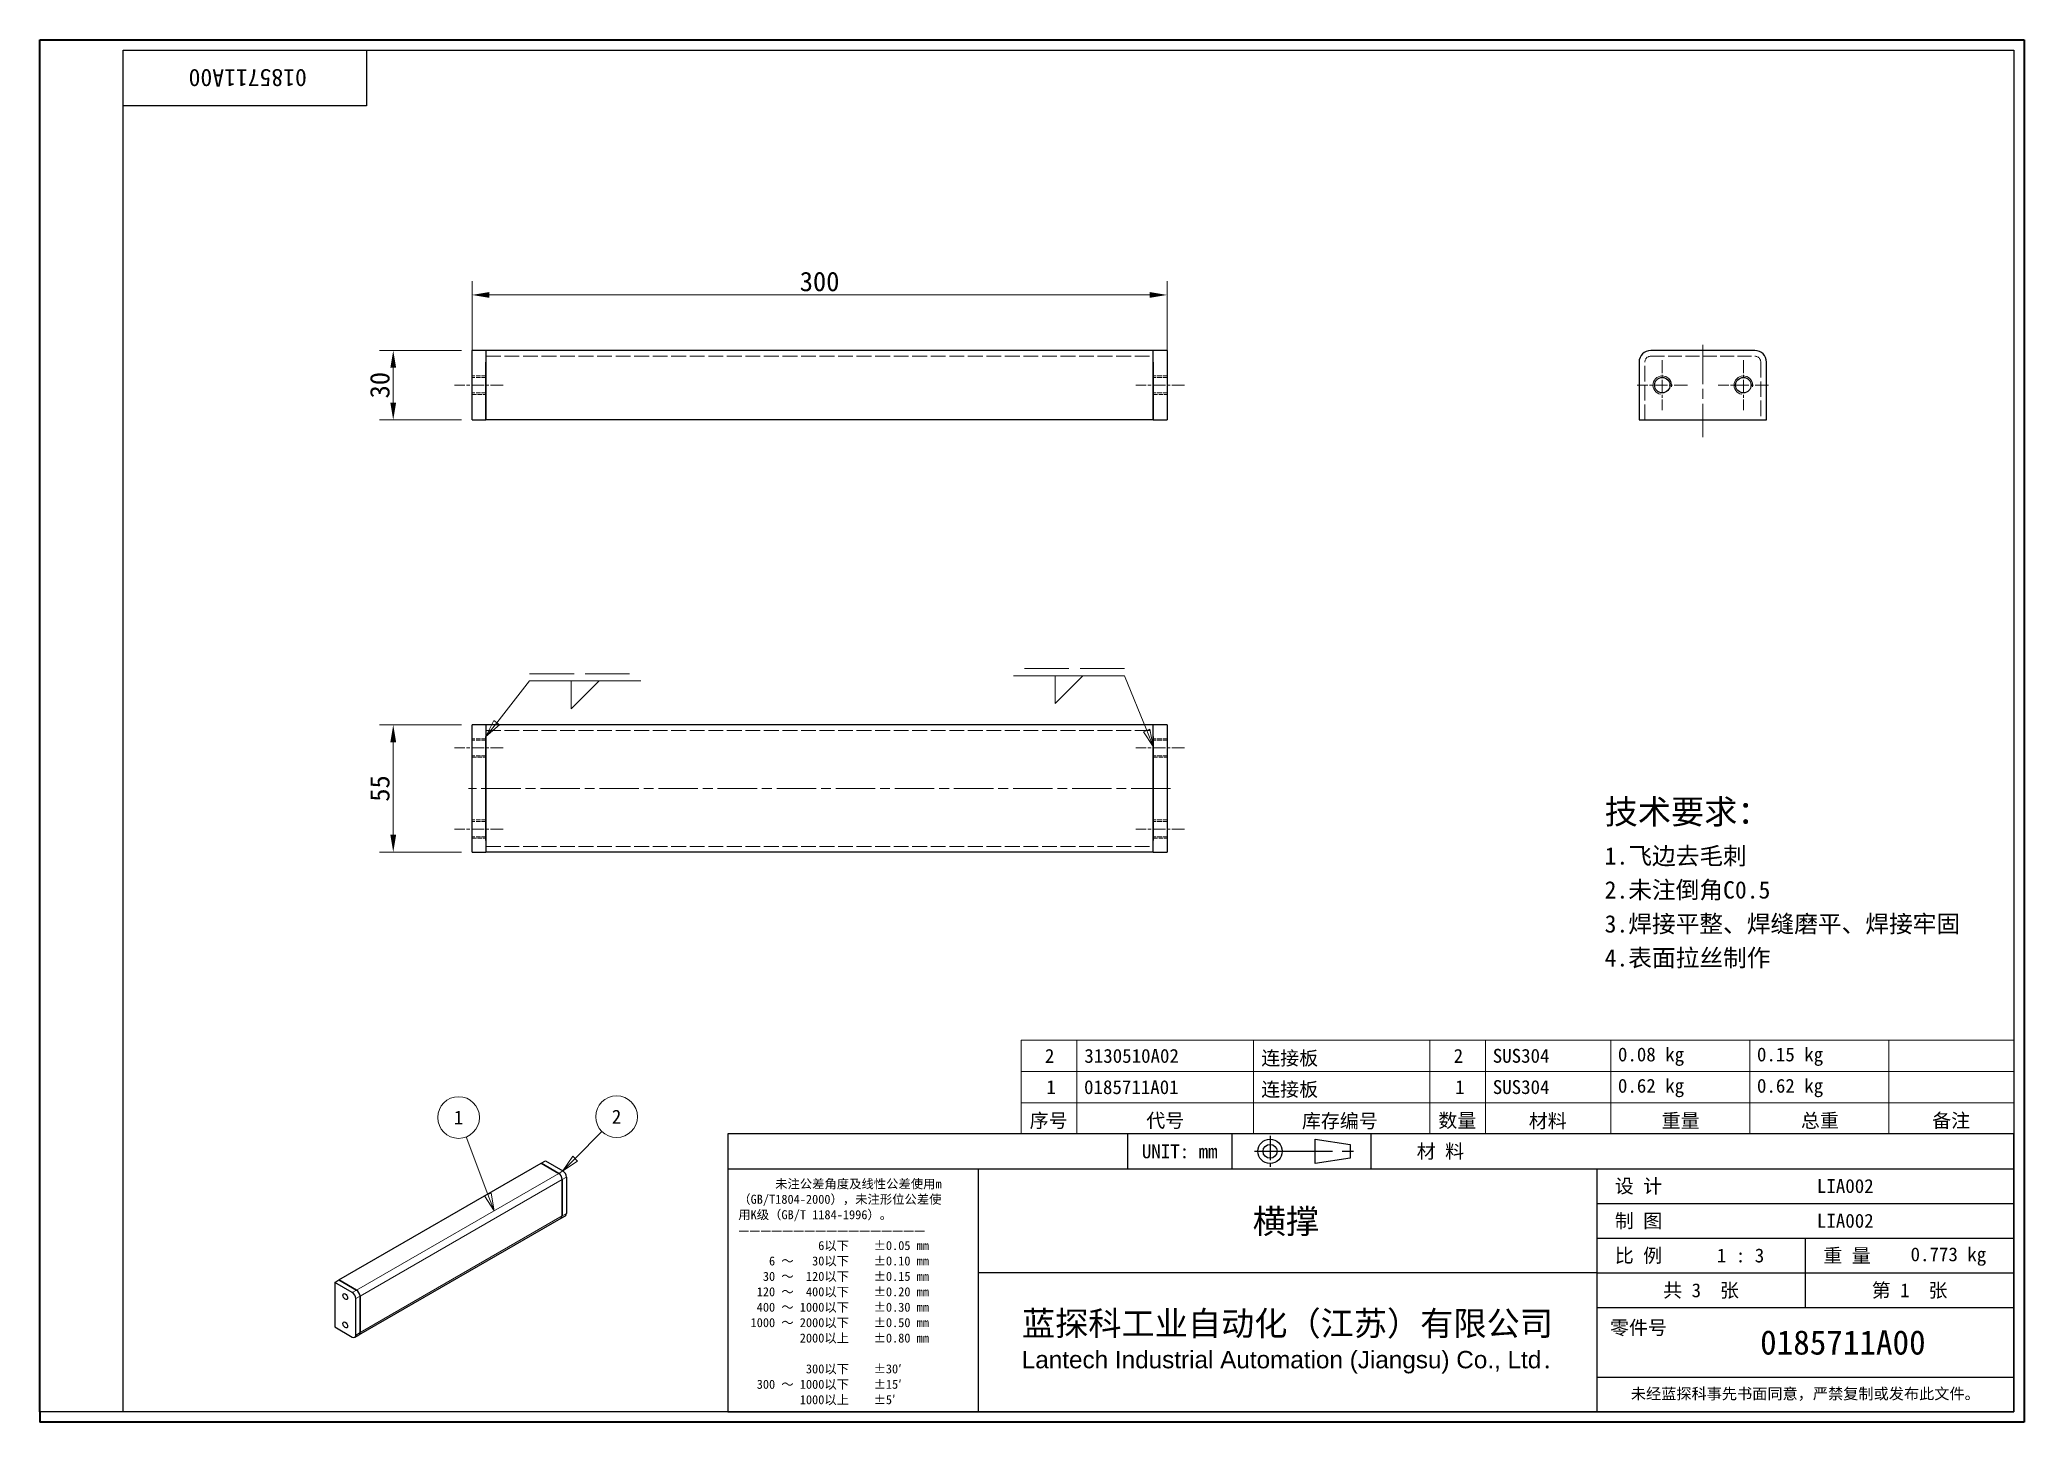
# Model space of a CAD drawing. Header units: millimetres. Extents: x 18 to 875, y 16 to 614.
import ezdxf
from ezdxf.enums import TextEntityAlignment as Align

# ---------------------------------------------------------------- set-up
doc = ezdxf.new("R2010")
doc.units = ezdxf.units.MM
doc.header["$LTSCALE"] = 3
doc.linetypes.add('CHAIN', pattern=[0.3543, 0.2362, -0.0295, 0.0591, -0.0295])
doc.linetypes.add('DASHED', pattern=[0.2067, 0.1654, -0.0413])
for name, color, linetype, lineweight in [('1', 7, 'Continuous', 18), ('可见 (ISO)', 7, 'Continuous', 25), ('可见窄的 (ISO)', 7, 'Continuous', 18), ('图框 (ISO)', 7, 'Continuous', 35), ('标题 (ISO)', 7, 'Continuous', 25)]:
    doc.layers.add(name, color=color, linetype=linetype, lineweight=lineweight)
for name, color, linetype, lineweight, true_color in [('中心标记 (ISO)', 1, 'CHAIN', 18, 0xff0000), ('中心线 (ISO)', 1, 'CHAIN', 18, 0xff0000), ('尺寸 (ISO)', 7, 'Continuous', 18, 0x008000), ('符号 (ISO)', 7, 'Continuous', 18, 0x008000), ('隐藏 (ISO)', 5, 'DASHED', 18, 0x0000ff)]:
    doc.layers.add(name, color=color, linetype=linetype, lineweight=lineweight, true_color=true_color)
doc.styles.add('文本样式164', font='SimSun.ttf')
doc.styles.add('文本样式165', font='SimSun.ttf')
doc.styles.add('文本样式74', font='SimSun.ttf')
doc.styles.add('最新国标', font='simfang.ttf')
doc.styles.add('注释文本 (ISO)', font='simfang.ttf')
doc.dimstyles.new('默认 (GB)', dxfattribs={"dimscale": 3, "dimtxt": 2.8, "dimasz": 2.5, "dimexe": 2, "dimexo": 1.5, "dimgap": 0.5, "dimtad": 1, "dimtoh": 1, "dimdsep": 46, "dimtxsty": '最新国标', "dimcen": 0.09, "dimdle": 10, "dimclrd": 256, "dimclre": 256, "dimclrt": 256, "dimazin": 2, "dimtfac": 0.535714, "dimtdec": 3, "dimtmove": 0, "dimatfit": 3, "dimfxl": 0, "dimtolj": 1, "dimlwd": -1, "dimlwe": -1, "dimarcsym": 0})

# ---------------------------------------------------------------- blocks, each defined once
blk = doc.blocks.new('图框 最新国标')
at = {"layer": '图框 (ISO)'}
for p, q in [((6, 7), (6, 204.5)), ((6, 204.5), (291.5, 204.5)), ((291.5, 204.5), (291.5, 5.5)), ((6, 7), (6, 5.5)), ((6, 7), (6, 5.5)), ((291.5, 5.5), (6, 5.5))]:
    blk.add_line(p, q, dxfattribs=at)
at = {"layer": '图框 (ISO)', "color": 7, "linetype": 'Continuous', "lineweight": 25}
for p, q in [((18, 203), (290, 203)), ((18, 7), (18, 203)), ((18, 203), (290, 203)), ((53, 203), (53, 195)), ((290, 203), (290, 7)), ((290, 203), (290, 7)), ((53, 195), (18, 195)), ((290, 7), (6, 7)), ((290, 7), (18, 7))]:
    blk.add_line(p, q, dxfattribs=at)
at = {"layer": '图框 (ISO)', "style": '文本样式74'}
blk.add_attdef('零件代号_001', (44.43, 200.25), '', height=2.5, rotation=180, dxfattribs=at)
blk = doc.blocks.new('标题栏 最新国标')
at = {"layer": '标题 (ISO)'}
for p, q in [((381.98, -183.84), (196.98, -183.84)), ((196.98, -183.84), (196.98, -223.84)), ((254.48, -183.84), (254.48, -188.84)), ((269.48, -183.84), (269.48, -188.84)), ((281.48, -188.09), (281.48, -184.59)), ((281.48, -184.59), (286.48, -185.34)), ((286.48, -185.34), (286.48, -187.34)), ((289.48, -183.84), (289.48, -188.84)), ((381.98, -223.84), (381.98, -183.84)), ((383.48, -183.84), (383.48, -225.34)), ((286.48, -187.34), (281.48, -188.09)), ((196.98, -188.84), (381.98, -188.84)), ((232.98, -188.84), (232.98, -223.84)), ((321.98, -188.84), (321.98, -223.84)), ((321.98, -193.84), (381.98, -193.84)), ((321.98, -198.84), (381.98, -198.84)), ((351.98, -198.84), (351.98, -208.84)), ((321.98, -203.84), (232.98, -203.84)), ((321.98, -203.84), (381.98, -203.84)), ((321.98, -208.84), (381.98, -208.84)), ((321.98, -218.84), (381.98, -218.84)), ((196.98, -223.84), (381.98, -223.84)), ((383.48, -225.34), (196.98, -225.34))]:
    blk.add_line(p, q, dxfattribs=at)
at = {"layer": '标题 (ISO)', "linetype": 'CHAIN', "ltscale": 5.000333}
blk.add_line((274.98, -184.09), (274.98, -188.59), dxfattribs=at)
at = {"layer": '标题 (ISO)', "linetype": 'CHAIN', "ltscale": 15.834605}
blk.add_line((272.73, -186.34), (286.98, -186.34), dxfattribs=at)
at = {"layer": '标题 (ISO)'}
for radius in [1.75, 1]:
    blk.add_circle((274.98, -186.34), radius, dxfattribs=at)
at = {"layer": '1', "style": '文本样式164'}
for s, p in [('UNIT: mm', (261.98, -186.34)), ('材 料', (299.48, -186.34)), ('设 计', (327.98, -191.34)), ('制 图', (327.98, -196.34)), ('比 例', (327.98, -201.34)), ('重 量', (357.98, -201.34)), ('共 3  张', (336.98, -206.34)), ('第 1  张', (366.98, -206.34))]:
    blk.add_text(s, height=2, dxfattribs=at).set_placement(p, align=Align.MIDDLE_CENTER)
at = {"layer": '标题 (ISO)', "style": '注释文本 (ISO)'}
for s, insert, char_height, attachment_point, line_spacing_factor in [('\\fSimSun|b0|i0;{\\H1.3000;      未注公差角度及线性公差使用m\\P}\\fSimSun|b0|i0;{\\H1.3000;（GB/T1804-2000），未注形位公差使\\P}\\fSimSun|b0|i0;{\\H1.3000;用K级（GB/T 1184-1996）。\\P}\\fSimSun|b0|i0;{\\H1.3000;—————————————————\\P}\\fSimSun|b0|i0;{\\H1.3000;             6以下    ±0.05 mm\\P}\\fSimSun|b0|i0;{\\H1.3000;     6 ～   30以下    ±0.10 mm\\P}\\fSimSun|b0|i0;{\\H1.3000;    30 ～  120以下    ±0.15 mm\\P}\\fSimSun|b0|i0;{\\H1.3000;   120 ～  400以下    ±0.20 mm\\P}\\fSimSun|b0|i0;{\\H1.3000;   400 ～ 1000以下    ±0.30 mm\\P}\\fSimSun|b0|i0;{\\H1.3000;  1000 ～ 2000以下    ±0.50 mm\\P}\\fSimSun|b0|i0;{\\H1.3000;          2000以上    ±0.80 mm\\P}\\fSimSun|b0|i0;{\\H1.3000;\\P}\\fSimSun|b0|i0;{\\H1.3000;           300以下    ±30′\\P}\\fSimSun|b0|i0;{\\H1.3000;   300 ～ 1000以下    ±15′\\P}\\fSimSun|b0|i0;{\\H1.3000;          1000以上    ±5′}', (198.48, -206.63), 1.3, 4, 1.023913), ('{\\fMicrosoft YaHei|b0|i0|c134|p34;\\H1.75x;蓝探科工业自动化（江苏）有限公司\\P\\fArial|b0|i0|c0|p34;\\H0.71429x;Lantech Industrial Automation (Jiangsu) Co., Ltd\\fFangSong|b0|i0|c134|p49;.\\H1.15195x; }', (277.48, -213.84), 2, 5, 0.978695)]:
    blk.add_mtext(s, dxfattribs=dict(at, insert=insert, char_height=char_height, attachment_point=attachment_point, line_spacing_factor=line_spacing_factor))
at = {"layer": '标题 (ISO)', "attachment_point": 5, "style": '注释文本 (ISO)'}
for s, insert, char_height in [('\\fFangSong|b0|i0;零件号', (327.98, -211.84), 2), ('\\fSimSun|b0|i0;{\\H1.6000;未经蓝探科事先书面同意，严禁复制或发布此文件。}', (351.98, -221.34), 1.6)]:
    blk.add_mtext(s, dxfattribs=dict(at, insert=insert, char_height=char_height))
at = {"layer": '标题 (ISO)', "style": '注释文本 (ISO)'}
blk.add_attdef('材料', text='', height=2, dxfattribs=at).set_placement((324.48, -186.34), align=Align.MIDDLE_CENTER)
at = {"layer": '标题 (ISO)'}
for tag, p, height, style in [('设计人_001', (353.65, -192.33), 2, '注释文本 (ISO)'), ('库存编号_001', (272.49, -198.15), 3.5, '文本样式165'), ('设计人_001', (353.65, -197.33), 2, '注释文本 (ISO)'), ('视图比例_001', (339.26, -202.33), 2, '注释文本 (ISO)'), ('质量\\P3;_001', (367.12, -202.16), 2, '注释文本 (ISO)'), ('零件代号_001', (345.48, -215.59), 3.5, '文本样式165')]:
    blk.add_attdef(tag, p, '', height=height, dxfattribs=dict(at, style=style))
blk = doc.blocks.new('*D5')
at = {"layer": 'Defpoints', "color": 0, "transparency": 16777216}
for p in [(504.58, 503.28), (204.58, 474.31), (504.58, 474.31)]:
    blk.add_point(p, dxfattribs=at)
at = {"layer": '尺寸 (ISO)', "color": 116, "true_color": 0x00803f, "transparency": 16777216}
for p, q in [((204.58, 478.81), (204.58, 509.28)), ((504.58, 478.81), (504.58, 509.28)), ((212.08, 503.28), (497.08, 503.28))]:
    blk.add_line(p, q, dxfattribs=at)
for points in [[(212.08, 504.53), (212.08, 502.03), (204.58, 503.28)], [(497.08, 504.53), (497.08, 502.03), (504.58, 503.28)]]:
    blk.add_solid(points, dxfattribs=at)
at = {"layer": '尺寸 (ISO)', "transparency": 16777216, "insert": (354.58, 509.03), "char_height": 8.4, "attachment_point": 5, "style": '最新国标'}
blk.add_mtext('\\A1;300', dxfattribs=at)
blk = doc.blocks.new('*D6')
at = {"layer": 'Defpoints', "color": 0, "transparency": 16777216}
for p in [(204.58, 479.31), (170.58, 449.31), (204.58, 449.31)]:
    blk.add_point(p, dxfattribs=at)
at = {"layer": '尺寸 (ISO)', "color": 116, "true_color": 0x00803f, "transparency": 16777216}
for p, q in [((200.08, 479.31), (164.58, 479.31)), ((170.58, 471.81), (170.58, 456.81)), ((200.08, 449.31), (164.58, 449.31))]:
    blk.add_line(p, q, dxfattribs=at)
for points in [[(169.33, 471.81), (171.83, 471.81), (170.58, 479.31)], [(169.33, 456.81), (171.83, 456.81), (170.58, 449.31)]]:
    blk.add_solid(points, dxfattribs=at)
at = {"layer": '尺寸 (ISO)', "transparency": 16777216, "insert": (164.83, 464.31), "char_height": 8.4, "attachment_point": 5, "rotation": 90, "style": '最新国标'}
blk.add_mtext('\\A1;30', dxfattribs=at)
blk = doc.blocks.new('*D7')
at = {"layer": 'Defpoints', "color": 0, "transparency": 16777216}
for p in [(204.58, 317.67), (170.58, 262.67), (204.58, 262.67)]:
    blk.add_point(p, dxfattribs=at)
at = {"layer": '尺寸 (ISO)', "color": 116, "true_color": 0x00803f, "transparency": 16777216}
for p, q in [((200.08, 317.67), (164.58, 317.67)), ((170.58, 310.17), (170.58, 270.17)), ((200.08, 262.67), (164.58, 262.67))]:
    blk.add_line(p, q, dxfattribs=at)
for points in [[(169.33, 310.17), (171.83, 310.17), (170.58, 317.67)], [(169.33, 270.17), (171.83, 270.17), (170.58, 262.67)]]:
    blk.add_solid(points, dxfattribs=at)
at = {"layer": '尺寸 (ISO)', "transparency": 16777216, "insert": (164.83, 290.17), "char_height": 8.4, "attachment_point": 5, "rotation": 90, "style": '最新国标'}
blk.add_mtext('\\A1;55', dxfattribs=at)
blk = doc.blocks.new('焊接符号标识符1')
at = {"layer": '符号 (ISO)', "linetype": 'DASHED', "ltscale": 12.901145}
blk.add_line((162.07, 114), (146.07, 114), dxfattribs=at)
at = {"layer": '符号 (ISO)'}
for p, q in [((162.07, 112.95), (146.07, 112.95)), ((152.07, 112.95), (156.07, 112.95)), ((156.07, 112.95), (152.07, 108.95)), ((152.07, 108.95), (152.07, 112.95)), ((165.26, 105.07), (162.07, 112.95)), ((165.72, 105.25), (164.79, 104.88)), ((164.79, 104.88), (166.19, 102.75)), ((165.26, 105.07), (166.19, 102.75)), ((166.19, 102.75), (165.72, 105.25))]:
    blk.add_line(p, q, dxfattribs=at)
at = {"layer": '符号 (ISO)', "flags": 128}
blk.add_lwpolyline([(164.79, 104.88), (166.19, 102.75), (165.72, 105.25), (164.79, 104.88)], dxfattribs=at)
at = {"layer": '符号 (ISO)'}
blk.add_solid([(164.79, 104.88), (166.19, 102.75), (165.72, 105.25), (164.79, 104.88)], dxfattribs=at)
blk = doc.blocks.new('焊接符号标识符2')
at = {"layer": '符号 (ISO)'}
for p, q in [((71.74, 106.19), (76.47, 112.2)), ((76.47, 112.2), (92.47, 112.2)), ((82.47, 112.2), (86.47, 112.2)), ((86.47, 112.2), (82.47, 108.2)), ((82.47, 108.2), (82.47, 112.2)), ((71.35, 106.5), (70.19, 104.22)), ((71.74, 106.19), (70.19, 104.22)), ((70.19, 104.22), (72.13, 105.88)), ((72.13, 105.88), (71.35, 106.5))]:
    blk.add_line(p, q, dxfattribs=at)
at = {"layer": '符号 (ISO)', "linetype": 'DASHED', "ltscale": 12.901145}
blk.add_line((76.47, 113.25), (92.47, 113.25), dxfattribs=at)
at = {"layer": '符号 (ISO)', "flags": 128}
blk.add_lwpolyline([(71.35, 106.5), (70.19, 104.22), (72.13, 105.88), (71.35, 106.5)], dxfattribs=at)
at = {"layer": '符号 (ISO)'}
blk.add_solid([(71.35, 106.5), (70.19, 104.22), (72.13, 105.88), (71.35, 106.5)], dxfattribs=at)
blk = doc.blocks.new('引出序号1')
at = {"layer": '符号 (ISO)'}
for p, q in [((70.47, 38.29), (67.33, 46.57)), ((70.94, 38.47), (70, 38.12)), ((70, 38.12), (71.36, 35.96)), ((70.47, 38.29), (71.36, 35.96)), ((71.36, 35.96), (70.94, 38.47))]:
    blk.add_line(p, q, dxfattribs=at)
at = {"layer": '符号 (ISO)', "flags": 128}
blk.add_lwpolyline([(70, 38.12), (71.36, 35.96), (70.94, 38.47), (70, 38.12)], dxfattribs=at)
at = {"layer": '符号 (ISO)'}
blk.add_circle((66.26, 49.37), 3, dxfattribs=at)
blk.add_solid([(70, 38.12), (71.36, 35.96), (70.94, 38.47), (70, 38.12)], dxfattribs=at)
at = {"layer": '符号 (ISO)', "insert": (66.26, 49.37), "char_height": 2, "attachment_point": 5, "style": '注释文本 (ISO)'}
blk.add_mtext('1', dxfattribs=at)
blk = doc.blocks.new('引出序号2')
at = {"layer": '符号 (ISO)'}
for p, q in [((83.03, 43.46), (86.89, 47.36)), ((82.68, 43.81), (81.27, 41.68)), ((83.03, 43.46), (81.27, 41.68)), ((81.27, 41.68), (83.39, 43.11)), ((83.39, 43.11), (82.68, 43.81))]:
    blk.add_line(p, q, dxfattribs=at)
at = {"layer": '符号 (ISO)', "flags": 128}
blk.add_lwpolyline([(82.68, 43.81), (81.27, 41.68), (83.39, 43.11), (82.68, 43.81)], dxfattribs=at)
at = {"layer": '符号 (ISO)'}
blk.add_circle((88.99, 49.49), 3, dxfattribs=at)
blk.add_solid([(82.68, 43.81), (81.27, 41.68), (83.39, 43.11), (82.68, 43.81)], dxfattribs=at)
at = {"layer": '符号 (ISO)', "insert": (88.99, 49.49), "char_height": 2, "attachment_point": 5, "style": '注释文本 (ISO)'}
blk.add_mtext('2', dxfattribs=at)
blk = doc.blocks.new('明细栏')
at = {"layer": '符号 (ISO)'}
for p, q in [((290, 60.51), (147.2, 60.51)), ((147.2, 60.51), (147.2, 51.5)), ((155.2, 60.51), (155.2, 51.5)), ((180.6, 60.51), (180.6, 51.5)), ((206, 60.51), (206, 51.5)), ((214, 60.51), (214, 51.5)), ((232, 60.51), (232, 51.5)), ((252, 60.51), (252, 51.5)), ((272, 60.51), (272, 51.5)), ((290, 60.51), (290, 51.5)), ((290, 56), (147.2, 56)), ((290, 51.5), (147.2, 51.5)), ((147.2, 47), (147.2, 51.5)), ((155.2, 47), (155.2, 51.5)), ((180.6, 47), (180.6, 51.5)), ((206, 47), (206, 51.5)), ((214, 47), (214, 51.5)), ((232, 47), (232, 51.5)), ((252, 47), (252, 51.5)), ((272, 47), (272, 51.5)), ((290, 47), (290, 51.5)), ((290, 47), (147.2, 47))]:
    blk.add_line(p, q, dxfattribs=at)
at = {"layer": '符号 (ISO)', "char_height": 2, "attachment_point": 7, "style": '注释文本 (ISO)'}
for s, insert in [('2', (150.61, 57.24)), ('3130510A02', (156.28, 57.21)), ('连接板', (181.73, 56.69)), ('2', (209.41, 57.24)), ('SUS304', (215.03, 57.22)), ('0.08 kg', (233.04, 56.79)), ('0.15 kg', (253.04, 56.79)), ('1', (150.81, 52.74)), ('0185711A01', (156.24, 52.71)), ('连接板', (181.73, 52.19)), ('1', (209.61, 52.74)), ('SUS304', (215.03, 52.72)), ('0.62 kg', (233.04, 52.28)), ('0.62 kg', (253.04, 52.28)), ('序号', (148.42, 47.7)), ('代号', (165.19, 47.72)), ('库存编号', (187.58, 47.65)), ('数量', (207.21, 47.71)), ('材料', (220.21, 47.67)), ('重量', (239.33, 47.77)), ('总重', (259.36, 47.74)), ('备注', (278.25, 47.72))]:
    blk.add_mtext(s, dxfattribs=dict(at, insert=insert))

msp = doc.modelspace()

# ---------------------------------------------------------------- linework, layer by layer
at = {"layer": '中心标记 (ISO)', "ltscale": 8.018003}
for p, q in [((718.254, 475.131), (718.254, 453.484)), ((753.254, 475.131), (753.254, 453.484)), ((729.078, 464.307), (707.431, 464.307)), ((764.078, 464.307), (742.431, 464.307))]:
    msp.add_line(p, q, dxfattribs=at)
at = {"layer": '中心线 (ISO)', "ltscale": 23.990969}
for p, q in [((735.754, 481.807), (735.754, 441.807)), ((506.081, 290.171), (203.081, 290.171))]:
    msp.add_line(p, q, dxfattribs=at)
at = {"layer": '中心线 (ISO)', "ltscale": 7.778352}
for p, q in [((218.081, 464.307), (197.081, 464.307)), ((512.081, 464.307), (491.081, 464.307)), ((218.081, 307.671), (197.081, 307.671)), ((512.081, 307.671), (491.081, 307.671)), ((218.081, 272.671), (197.081, 272.671)), ((512.081, 272.671), (491.081, 272.671))]:
    msp.add_line(p, q, dxfattribs=at)
at = {"layer": '可见 (ISO)'}
for p, q in [((210.581, 479.307), (204.581, 479.307)), ((204.581, 474.307), (204.581, 479.307)), ((204.581, 449.307), (204.581, 474.307)), ((210.581, 479.307), (210.581, 474.307)), ((498.581, 479.307), (210.581, 479.307)), ((210.581, 479.307), (210.581, 474.307)), ((210.581, 449.307), (210.581, 474.307)), ((210.581, 474.307), (210.581, 449.307)), ((498.581, 474.307), (498.581, 479.307)), ((504.581, 479.307), (498.581, 479.307)), ((498.581, 474.307), (498.581, 479.307)), ((498.581, 474.307), (498.581, 449.307)), ((498.581, 449.307), (498.581, 474.307)), ((504.581, 479.307), (504.581, 474.307)), ((504.581, 474.307), (504.581, 449.307)), ((708.254, 474.307), (708.254, 449.307)), ((758.254, 479.307), (713.254, 479.307)), ((763.254, 449.307), (763.254, 474.307)), ((204.581, 449.307), (210.581, 449.307)), ((498.581, 449.307), (210.581, 449.307)), ((498.581, 449.307), (504.581, 449.307)), ((708.254, 449.307), (763.254, 449.307)), ((210.581, 317.671), (204.581, 317.671)), ((204.581, 312.671), (204.581, 317.671)), ((210.581, 317.671), (210.581, 312.671)), ((498.581, 317.671), (210.581, 317.671)), ((210.581, 317.671), (210.581, 312.671)), ((498.581, 312.671), (498.581, 317.671)), ((504.581, 317.671), (498.581, 317.671)), ((498.581, 312.671), (498.581, 317.671)), ((504.581, 317.671), (504.581, 312.671)), ((204.581, 267.671), (204.581, 312.671)), ((210.581, 267.671), (210.581, 312.671)), ((210.581, 312.671), (210.581, 267.671)), ((498.581, 312.671), (498.581, 267.671)), ((498.581, 267.671), (498.581, 312.671)), ((504.581, 312.671), (504.581, 267.671)), ((204.581, 262.671), (204.581, 267.671)), ((210.581, 267.671), (210.581, 262.671)), ((210.581, 267.671), (210.581, 262.671)), ((498.581, 262.671), (498.581, 267.671)), ((498.581, 262.671), (498.581, 267.671)), ((504.581, 267.671), (504.581, 262.671)), ((204.581, 262.671), (210.581, 262.671)), ((498.581, 262.671), (210.581, 262.671)), ((498.581, 262.671), (504.581, 262.671)), ((234.426, 128.37), (236.244, 129.42)), ((236.244, 129.42), (243.82, 125.046)), ((147.149, 77.981), (234.426, 128.37)), ((242.002, 123.996), (234.426, 128.37)), ((234.426, 128.37), (242.002, 123.996)), ((243.517, 105.625), (243.517, 121.371)), ((243.517, 121.371), (243.517, 105.625)), ((245.335, 122.421), (245.335, 106.675)), ((155.796, 54.254), (243.073, 104.644)), ((243.073, 104.644), (244.892, 105.694)), ((145.33, 76.931), (147.149, 77.981)), ((154.725, 73.606), (147.149, 77.981)), ((147.149, 77.981), (154.725, 73.606)), ((152.906, 72.557), (145.33, 76.931)), ((145.33, 76.931), (145.33, 57.685)), ((154.422, 54.185), (154.422, 69.932)), ((156.24, 55.235), (156.24, 70.982)), ((156.24, 70.982), (156.24, 55.235)), ((145.33, 57.685), (152.906, 53.311)), ((153.978, 53.205), (155.796, 54.254))]:
    msp.add_line(p, q, dxfattribs=at)
for centre in [(718.254, 464.307), (753.254, 464.307)]:
    msp.add_circle(centre, 3.324, dxfattribs=at)
for centre, start, end in [((713.254, 474.307), 90, 180), ((758.254, 474.307), 0, 90)]:
    msp.add_arc(centre, 5, start, end, dxfattribs=at)
for centre, major_axis, start_param, end_param in [((242.002, 122.246), (1.071, -1.856), 0.7853982, 2.3561945), ((242.002, 122.246), (1.071, -1.856), 0.7853982, 2.3561945), ((243.82, 123.296), (-1.071, 1.856), 3.9269908, 5.4977871), ((242.002, 106.5), (1.071, -1.856), 0, 0.7853982), ((242.002, 106.5), (1.071, -1.856), 0, 0.7853982), ((243.82, 107.549), (1.071, -1.856), 0, 0.7853982), ((152.906, 70.807), (1.071, -1.856), 0.7853982, 2.3561945), ((154.725, 71.857), (-1.071, 1.856), 3.9269908, 5.4977871), ((154.725, 71.857), (-1.071, 1.856), 3.9269908, 5.4977871), ((152.906, 55.06), (1.071, -1.856), 5.4977871, 7.0685835), ((154.725, 56.11), (1.071, -1.856), 0, 0.7853982), ((154.725, 56.11), (1.071, -1.856), 0, 0.7853982)]:
    msp.add_ellipse(centre, major_axis=major_axis, ratio=0.5773503, start_param=start_param, end_param=end_param, dxfattribs=at)
for centre in [(149.876, 70.807), (149.876, 58.56)]:
    msp.add_ellipse(centre, major_axis=(-0.712, 1.234), ratio=0.5773503, dxfattribs=at)
at = {"layer": '可见窄的 (ISO)'}
for p, q in [((242.002, 123.996), (154.725, 73.606)), ((243.517, 121.371), (156.24, 70.982)), ((243.82, 125.046), (242.002, 123.996)), ((243.517, 121.371), (245.335, 122.421)), ((243.517, 105.625), (156.24, 55.235)), ((245.335, 106.675), (243.517, 105.625)), ((154.725, 73.606), (152.906, 72.557)), ((154.422, 69.932), (156.24, 70.982)), ((156.24, 55.235), (154.422, 54.185))]:
    msp.add_line(p, q, dxfattribs=at)
for centre in [(718.254, 464.307), (753.254, 464.307)]:
    msp.add_arc(centre, 4, 350, 260, dxfattribs=at)
at = {"layer": '隐藏 (ISO)', "ltscale": 12.901145}
for p, q in [((210.581, 476.807), (498.581, 476.807)), ((210.581, 315.171), (498.581, 315.171)), ((210.581, 265.171), (498.581, 265.171))]:
    msp.add_line(p, q, dxfattribs=at)
at = {"layer": '隐藏 (ISO)', "ltscale": 13.438693}
for p, q in [((710.754, 449.307), (710.754, 474.307)), ((760.754, 474.307), (760.754, 449.307))]:
    msp.add_line(p, q, dxfattribs=at)
at = {"layer": '隐藏 (ISO)', "ltscale": 12.094824}
msp.add_line((713.254, 476.807), (758.254, 476.807), dxfattribs=at)
at = {"layer": '隐藏 (ISO)', "ltscale": 3.809293}
for p, q in [((210.581, 468.307), (204.581, 468.307)), ((210.581, 467.631), (204.581, 467.631)), ((504.581, 468.307), (498.581, 468.307)), ((504.581, 467.631), (498.581, 467.631)), ((210.581, 460.984), (204.581, 460.984)), ((204.581, 460.307), (210.581, 460.307)), ((504.581, 460.984), (498.581, 460.984)), ((498.581, 460.307), (504.581, 460.307)), ((210.581, 311.671), (204.581, 311.671)), ((210.581, 310.994), (204.581, 310.994)), ((504.581, 311.671), (498.581, 311.671)), ((504.581, 310.994), (498.581, 310.994)), ((210.581, 304.347), (204.581, 304.347)), ((204.581, 303.671), (210.581, 303.671)), ((504.581, 304.347), (498.581, 304.347)), ((498.581, 303.671), (504.581, 303.671)), ((210.581, 276.671), (204.581, 276.671)), ((210.581, 275.994), (204.581, 275.994)), ((504.581, 276.671), (498.581, 276.671)), ((504.581, 275.994), (498.581, 275.994)), ((210.581, 269.347), (204.581, 269.347)), ((204.581, 268.671), (210.581, 268.671)), ((504.581, 269.347), (498.581, 269.347)), ((498.581, 268.671), (504.581, 268.671))]:
    msp.add_line(p, q, dxfattribs=at)
at = {"layer": '隐藏 (ISO)', "ltscale": 2.493142}
for centre, start, end in [((713.254, 474.307), 90, 180), ((758.254, 474.307), 0, 90)]:
    msp.add_arc(centre, 2.5, start, end, dxfattribs=at)

# ---------------------------------------------------------------- block references
at = {"xscale": 3, "yscale": 3, "zscale": 3}
msp.add_blockref('图框 最新国标', (0, 0), dxfattribs=at).add_auto_attribs({'零件代号_001': '0185711A00'})
ref = msp.add_blockref('标题栏 最新国标', (-275.948, 692.533), dxfattribs=dict(xscale=3, yscale=3, zscale=3))
ref.add_attrib('零件代号_001', '0185711A00', (760.487, 45.75), dxfattribs={"layer": '标题 (ISO)', "height": 10.5, "style": '文本样式165'})
ref.add_attrib('库存编号_001', '横撑', (541.513, 98.074), dxfattribs={"layer": '标题 (ISO)', "height": 10.5, "style": '文本样式165'})
ref.add_attrib('质量\\P3;_001', '0.773 kg', (825.411, 86.049), dxfattribs={"layer": '标题 (ISO)', "height": 6, "style": '注释文本 (ISO)'})
ref.add_attrib('视图比例_001', '1 : 3', (741.84, 85.551), dxfattribs={"layer": '标题 (ISO)', "height": 6, "style": '注释文本 (ISO)'})
ref.add_attrib('设计人_001', 'LIA002', (785.006, 115.534), dxfattribs={"layer": '标题 (ISO)', "height": 6, "style": '注释文本 (ISO)'})
ref.add_attrib('设计人_001', 'LIA002', (785.006, 100.534), dxfattribs={"layer": '标题 (ISO)', "height": 6, "style": '注释文本 (ISO)'})
at = {"layer": '符号 (ISO)', "xscale": 3, "yscale": 3, "zscale": 3}
for name in ['焊接符号标识符2', '焊接符号标识符1', '明细栏', '引出序号1', '引出序号2']:
    msp.add_blockref(name, (0, 0), dxfattribs=at)

# ---------------------------------------------------------------- texts
at = {"layer": '符号 (ISO)', "insert": (693.376, 248.932), "char_height": 6, "width": 168.42105, "attachment_point": 4, "line_spacing_factor": 1.173404, "style": '注释文本 (ISO)'}
msp.add_mtext('{\\H1.75x;技术要求：\\H0.8x;\\P\\H0.89286x;1.飞边去毛刺\\P2.未注倒角C0.5\\P3.焊接平整、焊缝磨平、焊接牢固\\P4.表面拉丝制作}', dxfattribs=at)

# ---------------------------------------------------------------- dimensions: what is measured, and where the dimension line sits
at = {"layer": '尺寸 (ISO)', "color": 116, "true_color": 0x00803f}
dim = msp.add_linear_dim(base=(504.581, 503.281), p1=(204.581, 474.307), p2=(504.581, 474.307), dimstyle='默认 (GB)', override={"dimgap": 0.5, "dimtoh": 0, "dimdec": 2, "dimtol": 0, "dimlim": 0, "dimtp": 0, "dimtm": 0, "dimtdec": 3, "dimtofl": 0, "dimatfit": 1}, dxfattribs=at)
dim.commit()
dim.dimension.update_dxf_attribs({"geometry": '*D5', "text_midpoint": (354.581, 503.281), "dimtype": 160})
for base, p1, p2, picture, middle in [((170.581, 449.307), (204.581, 479.307), (204.581, 449.307), '*D6', (170.581, 464.307)), ((170.581, 262.671), (204.581, 317.671), (204.581, 262.671), '*D7', (170.581, 290.171))]:
    dim = msp.add_linear_dim(base=base, p1=p1, p2=p2, angle=90, dimstyle='默认 (GB)', override={"dimgap": 0.5, "dimtoh": 0, "dimdec": 2, "dimtol": 0, "dimlim": 0, "dimtp": 0, "dimtm": 0, "dimtdec": 3, "dimtofl": 0, "dimatfit": 1}, dxfattribs=at)
    dim.commit()
    dim.dimension.update_dxf_attribs({"geometry": picture, "text_midpoint": middle, "dimtype": 160})

doc.saveas('drawing.dxf')
